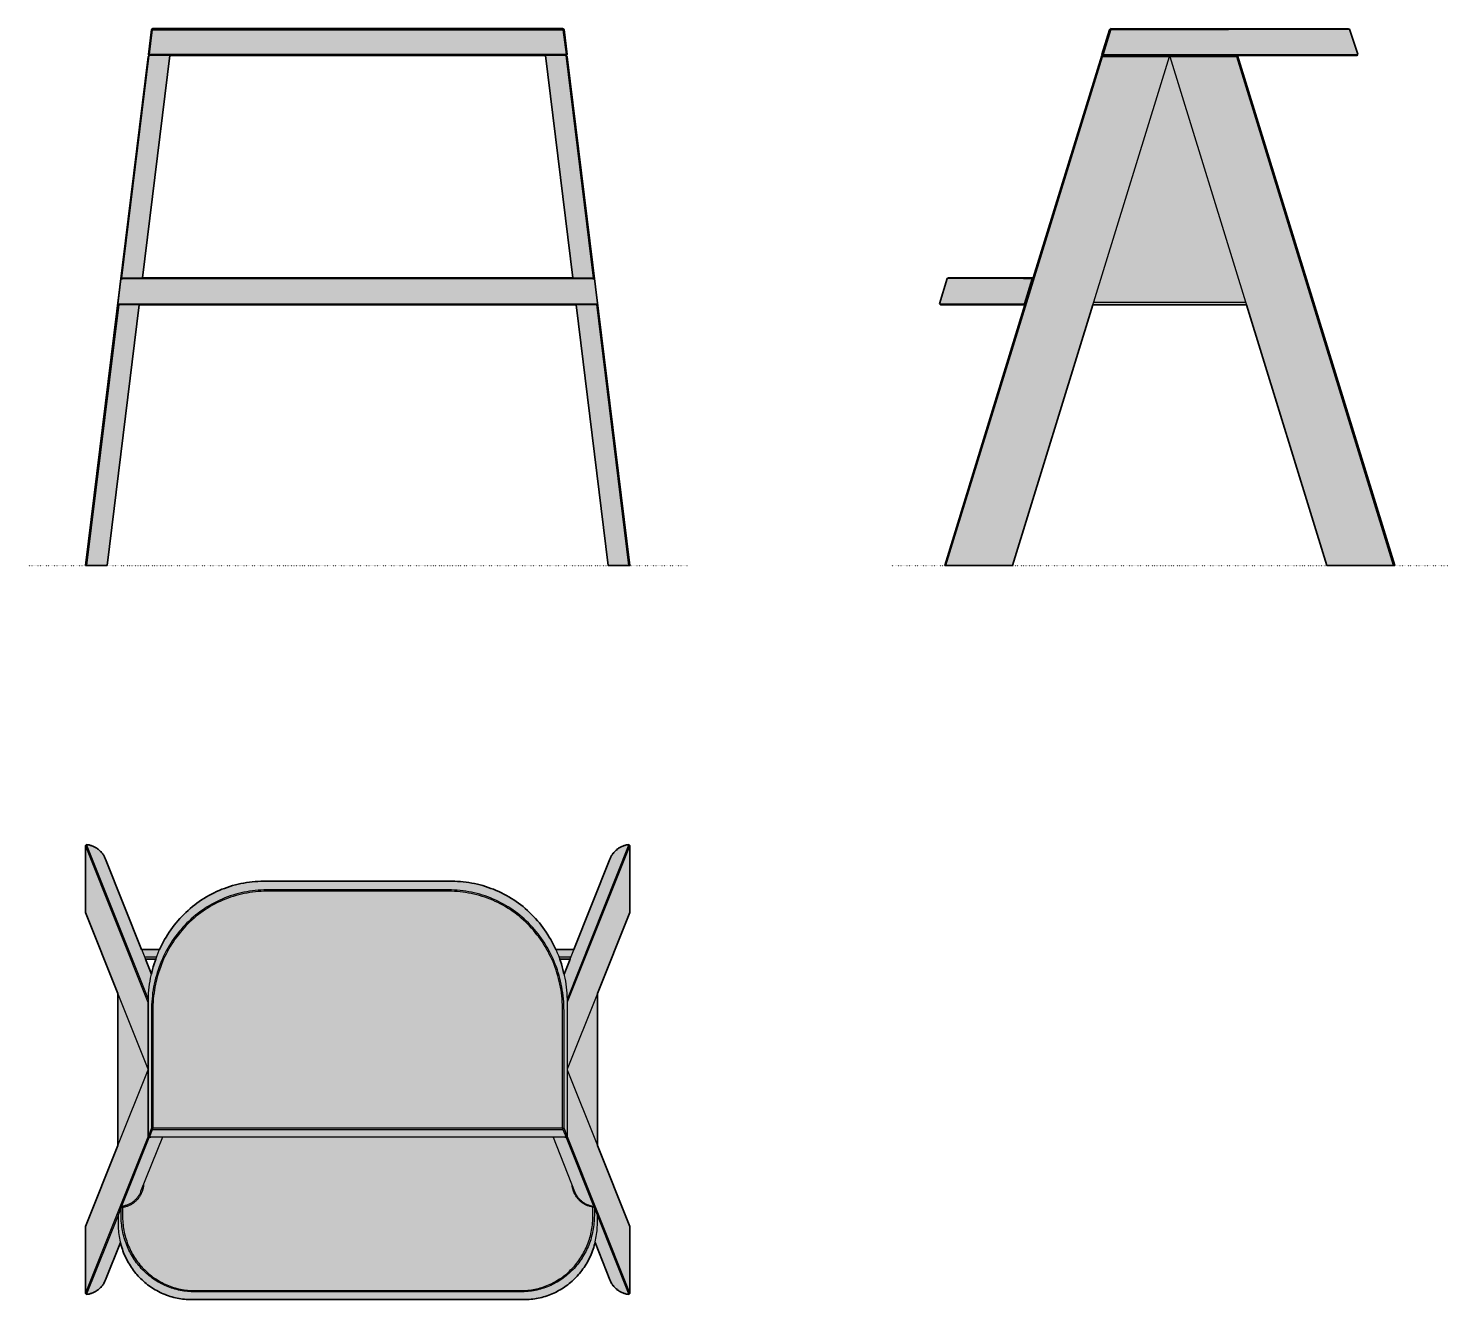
# Model space of a CAD drawing. Header units: millimetres. Extents: x 0 to 1311, y -679 to 496.
import ezdxf

# ---------------------------------------------------------------- set-up
doc = ezdxf.new("R2010")
doc.units = ezdxf.units.MM
doc.linetypes.add('Dots', pattern=[1, 0, -1])
doc.layers.add('Blocks', color=7, linetype='Continuous')
doc.layers.add('Blocks$Fill', color=7, linetype='Continuous', true_color=0xffffff)
for name, color, linetype, lineweight, true_color in [('Blocks$Inner', 7, 'Continuous', 25, 0x007f00), ('Blocks$Outline', 7, 'Continuous', 35, 0xff3f3f), ('Groud', 7, 'Dots', 25, 0x243775)]:
    doc.layers.add(name, color=color, linetype=linetype, lineweight=lineweight, true_color=true_color)

# ---------------------------------------------------------------- blocks, each defined once
blk = doc.blocks.new('Butler Stool Top')
at = {"layer": 'Blocks$Fill'}
h = blk.add_hatch(color=256, dxfattribs=at)
h.paths.add_polyline_path([(440.7, -160), (454.7, -195.1), (455, -195.7), (455.3, -196.4), (455.7, -197), (456, -197.7), (456.4, -198.3), (456.8, -198.9), (457.2, -199.5), (457.7, -200), (458.1, -200.6), (458.6, -201.1), (459.1, -201.6), (459.6, -202.2), (460.2, -202.6), (460.7, -203.1), (461.3, -203.6), (461.9, -204), (462.5, -204.4), (463.1, -204.8), (463.7, -205.2), (464.3, -205.5), (465, -205.8), (465.6, -206.1), (466.3, -206.4), (467, -206.7), (467.7, -206.9), (468.3, -207.1), (469, -207.3), (469.8, -207.5), (470.5, -207.6), (471.2, -207.7), (471.9, -207.8), (472.9, -206.9), (472.9, -145.2), (443, -70.3), (443, 70.3), (472.9, 145.2), (472.9, 206.9), (471.9, 207.8), (471.2, 207.7), (470.5, 207.6), (469.7, 207.5), (469, 207.3), (468.3, 207.1), (467.7, 206.9), (467, 206.7), (466.3, 206.4), (465.6, 206.1), (465, 205.8), (464.3, 205.5), (463.7, 205.2), (463.1, 204.8), (462.5, 204.4), (461.9, 204), (461.3, 203.6), (460.7, 203.1), (460.2, 202.6), (459.6, 202.2), (459.1, 201.6), (458.6, 201.1), (458.1, 200.6), (457.7, 200), (457.2, 199.5), (456.8, 198.9), (456.4, 198.3), (456, 197.7), (455.7, 197), (455.3, 196.4), (455, 195.7), (454.7, 195.1), (454.4, 194.4), (421.2, 110.9), (404.5, 110.9), (402.4, 115.2), (401.2, 117.6), (399.9, 120), (398.5, 122.3), (397.1, 124.6), (395.6, 126.8), (394.1, 129.1), (392.6, 131.2), (390.9, 133.4), (389.3, 135.5), (387.5, 137.5), (385.8, 139.5), (384, 141.4), (382.1, 143.3), (380.2, 145.2), (378.2, 147), (376.2, 148.8), (374.2, 150.5), (372.1, 152.1), (370, 153.7), (367.9, 155.2), (365.7, 156.7), (363.5, 158.1), (361.2, 159.5), (358.9, 160.8), (356.6, 162.1), (354.3, 163.3), (351.9, 164.4), (349.5, 165.5), (347, 166.5), (344.6, 167.4), (342.1, 168.3), (339.6, 169.1), (337.1, 169.9), (334.5, 170.6), (332, 171.2), (329.4, 171.8), (326.8, 172.3), (324.2, 172.7), (321.6, 173.1), (319, 173.4), (316.4, 173.6), (313.7, 173.8), (311.1, 173.9), (308.4, 173.9), (131.9, 173.9), (129.3, 173.8), (126.7, 173.6), (124, 173.4), (121.4, 173.1), (118.8, 172.7), (116.2, 172.3), (113.6, 171.8), (111, 171.2), (108.5, 170.6), (105.9, 169.9), (103.4, 169.1), (100.9, 168.3), (98.4, 167.4), (96, 166.5), (93.5, 165.5), (91.1, 164.4), (88.8, 163.3), (86.4, 162.1), (84.1, 160.8), (81.8, 159.5), (79.5, 158.1), (77.3, 156.7), (75.1, 155.2), (73, 153.7), (70.9, 152.1), (68.8, 150.5), (66.8, 148.8), (64.8, 147), (62.8, 145.2), (60.9, 143.3), (59.1, 141.4), (57.2, 139.5), (55.5, 137.5), (53.8, 135.5), (52.1, 133.4), (50.5, 131.2), (48.9, 129.1), (47.4, 126.8), (45.9, 124.6), (44.5, 122.3), (43.1, 120), (41.8, 117.6), (40.6, 115.2), (39.4, 112.8), (38.5, 110.9), (21.8, 110.9), (-11.7, 195.1), (-12, 195.7), (-12.3, 196.4), (-12.7, 197), (-13, 197.7), (-13.4, 198.3), (-13.8, 198.9), (-14.2, 199.5), (-14.7, 200), (-15.1, 200.6), (-15.6, 201.1), (-16.1, 201.6), (-16.6, 202.2), (-17.2, 202.6), (-17.7, 203.1), (-18.3, 203.6), (-18.9, 204), (-19.4, 204.4), (-20.1, 204.8), (-20.7, 205.2), (-21.3, 205.5), (-22, 205.8), (-22.6, 206.1), (-23.3, 206.4), (-24, 206.7), (-24.6, 206.9), (-25.3, 207.1), (-26, 207.3), (-26.7, 207.5), (-27.4, 207.6), (-28.2, 207.7), (-28.9, 207.8), (-29.9, 206.9), (-29.9, 145.2), (0, 70.3), (0, -70.3), (-29.9, -145.2), (-29.9, -206.9), (-28.9, -207.8), (-28.2, -207.7), (-27.4, -207.6), (-26.7, -207.5), (-26, -207.3), (-25.3, -207.1), (-24.6, -206.9), (-24, -206.7), (-23.3, -206.4), (-22.6, -206.1), (-22, -205.8), (-21.3, -205.5), (-20.7, -205.2), (-20.1, -204.8), (-19.4, -204.4), (-18.9, -204), (-18.3, -203.6), (-17.7, -203.1), (-17.2, -202.6), (-16.6, -202.2), (-16.1, -201.6), (-15.6, -201.1), (-15.1, -200.6), (-14.7, -200), (-14.2, -199.5), (-13.8, -198.9), (-13.4, -198.3), (-13, -197.7), (-12.7, -197), (-12.3, -196.4), (-12, -195.7), (-11.7, -195.1), (-11.4, -194.4), (2.3, -160), (3, -162.8), (3.5, -164.4), (4.1, -166.1), (4.6, -167.7), (5.2, -169.3), (5.9, -170.9), (6.6, -172.5), (7.3, -174), (8.1, -175.6), (8.9, -177.1), (9.7, -178.6), (10.6, -180), (11.5, -181.5), (12.4, -182.9), (13.4, -184.3), (14.4, -185.7), (15.4, -187), (16.5, -188.4), (17.6, -189.6), (18.7, -190.9), (19.9, -192.1), (21.1, -193.4), (22.3, -194.5), (23.5, -195.7), (24.8, -196.8), (26.1, -197.8), (27.4, -198.9), (28.8, -199.9), (30.2, -200.9), (31.6, -201.8), (33, -202.7), (34.4, -203.6), (35.9, -204.4), (37.4, -205.2), (38.9, -206), (40.4, -206.7), (41.9, -207.3), (43.5, -208), (45, -208.6), (46.6, -209.1), (48.2, -209.7), (49.8, -210.1), (51.5, -210.6), (53.1, -211), (54.7, -211.3), (56.4, -211.6), (58, -211.9), (59.7, -212.2), (61.4, -212.3), (63.1, -212.5), (64.8, -212.6), (66.4, -212.7), (68.1, -212.7), (376.6, -212.7), (378.3, -212.6), (379.9, -212.5), (381.6, -212.3), (383.3, -212.2), (385, -211.9), (386.6, -211.6), (388.3, -211.3), (389.9, -211), (391.6, -210.6), (393.2, -210.1), (394.8, -209.7), (396.4, -209.1), (398, -208.6), (399.5, -208), (401.1, -207.3), (402.6, -206.7), (404.1, -206), (405.6, -205.2), (407.1, -204.4), (408.6, -203.6), (410, -202.7), (411.5, -201.8), (412.8, -200.9), (414.2, -199.9), (415.6, -198.9), (416.9, -197.8), (418.2, -196.8), (419.5, -195.7), (420.7, -194.5), (421.9, -193.4), (423.1, -192.1), (424.3, -190.9), (425.4, -189.6), (426.5, -188.4), (427.6, -187), (428.6, -185.7), (429.6, -184.3), (430.6, -182.9), (431.5, -181.5), (432.4, -180), (433.3, -178.6), (434.1, -177.1), (434.9, -175.6), (435.7, -174), (436.4, -172.5), (437.1, -170.9), (437.8, -169.3), (438.4, -167.7), (439, -166.1), (439.5, -164.4), (440, -162.8), (440.5, -161.1)], flags=0)
h.paths.add_polyline_path([(412.1, 88.1), (411.1, 92.3), (410.4, 95), (409.6, 97.6), (408.7, 100.2), (408.1, 102.1), (417.6, 102.1)], flags=0)
h.paths.add_polyline_path([(34.9, 102.1), (33.4, 97.6), (32.7, 95), (31.9, 92.3), (31.3, 89.6), (30.9, 88.1), (25.4, 102.1)], flags=0)
at = {"layer": 'Blocks$Inner'}
for p, q in [((28.1, 64.8), (-28.9, 207.8)), ((471.9, 207.8), (414.9, 64.8)), ((472.9, 206.9), (415.1, 62.1)), ((-11.4, 194.4), (30.9, 88.1)), ((412.1, 88.1), (454.4, 194.4)), ((21.8, 110.9), (38.5, 110.9)), ((404.5, 110.9), (421.2, 110.9)), ((35.6, 103.9), (24.7, 103.9)), ((34.9, 102.1), (25.4, 102.1)), ((418.4, 103.9), (407.4, 103.9)), ((417.6, 102.1), (408.1, 102.1)), ((27.9, 62), (28.1, 62.2)), ((27.9, 0.4), (28.1, 0.3)), ((414.9, 0.3), (415.1, 0.4)), ((28.1, -0.3), (27.9, -0.4)), ((414.9, -0.3), (415.1, -0.4)), ((-29.9, -206.9), (27.9, -62.1)), ((3.3, -127), (29, -62.7)), ((414, -62.7), (439.6, -126.9)), ((415.1, -62), (472.9, -206.9)), ((-28.9, -207.8), (0.1, -135.1)), ((442.9, -135.1), (471.9, -207.8)), ((2.3, -160), (-11.4, -194.4)), ((454.4, -194.4), (440.7, -160))]:
    blk.add_line(p, q, dxfattribs=at)
for points in [[(28.1, 0.3), (27.9, 0.4), (-29.9, 145.2), (-29.9, 206.9), (-28.9, 207.8), (-28.2, 207.7), (-27.4, 207.6), (-26.7, 207.5), (-26, 207.3), (-25.3, 207.1), (-24.6, 206.9), (-24, 206.7), (-23.3, 206.4), (-22.6, 206.1), (-22, 205.8), (-21.3, 205.5), (-20.7, 205.2), (-20.1, 204.8), (-19.4, 204.4), (-18.9, 204), (-18.3, 203.6), (-17.7, 203.1), (-17.2, 202.6), (-16.6, 202.2), (-16.1, 201.6), (-15.6, 201.1), (-15.1, 200.6), (-14.7, 200), (-14.2, 199.5), (-13.8, 198.9), (-13.4, 198.3), (-13, 197.7), (-12.7, 197), (-12.3, 196.4), (-12, 195.7), (-11.7, 195.1), (-11.4, 194.4)], [(0, 70.3), (0, -70.3), (27.9, -0.4), (27.9, 0.4), (27.9, 62), (-29.9, 206.9)], [(454.4, 194.4), (454.7, 195.1), (455, 195.7), (455.3, 196.4), (455.7, 197), (456, 197.7), (456.4, 198.3), (456.8, 198.9), (457.2, 199.5), (457.7, 200), (458.1, 200.6), (458.6, 201.1), (459.1, 201.6), (459.6, 202.2), (460.2, 202.6), (460.7, 203.1), (461.3, 203.6), (461.9, 204), (462.5, 204.4), (463.1, 204.8), (463.7, 205.2), (464.3, 205.5), (465, 205.8), (465.6, 206.1), (466.3, 206.4), (467, 206.7), (467.7, 206.9), (468.3, 207.1), (469, 207.3), (469.7, 207.5), (470.5, 207.6), (471.2, 207.7), (471.9, 207.8), (472.9, 206.9), (472.9, 145.2), (443, 70.3)], [(414.9, -61.4), (412.1, -54.3), (411.1, -55.5), (410.8, -54), (412.1, -54.3), (412.1, 54.3), (412, 57.1), (411.9, 59.9), (411.8, 62.6), (411.5, 65.4), (411.3, 68.2), (410.9, 70.9), (410.5, 73.6), (410, 76.3), (409.5, 79), (408.9, 81.7), (408.2, 84.4), (407.5, 87), (406.7, 89.6), (405.9, 92.2), (405, 94.8), (404, 97.4), (403, 99.9), (401.9, 102.4), (400.8, 104.8), (399.6, 107.3), (398.3, 109.7), (397, 112), (395.7, 114.4), (394.3, 116.7), (392.8, 118.9), (391.3, 121.1), (389.7, 123.3), (388.1, 125.4), (386.4, 127.5), (384.7, 129.5), (382.9, 131.5), (381.1, 133.5), (379.2, 135.4), (377.3, 137.2), (375.4, 139.1), (373.4, 140.8), (371.4, 142.5), (369.3, 144.2), (367.2, 145.7), (365, 147.3), (362.8, 148.8), (360.6, 150.2), (358.4, 151.6), (356.1, 152.9), (353.8, 154.1), (351.4, 155.3), (349, 156.4), (346.6, 157.5), (344.2, 158.5), (341.7, 159.5), (339.3, 160.4), (336.8, 161.2), (334.2, 161.9), (331.7, 162.6), (329.1, 163.2), (326.6, 163.8), (324, 164.3), (321.4, 164.7), (318.8, 165.1), (316.1, 165.4), (313.5, 165.6), (310.9, 165.8), (308.2, 165.9), (305.6, 165.9), (137.4, 165.9), (134.8, 165.9), (132.1, 165.8), (129.5, 165.6), (126.9, 165.4), (124.3, 165.1), (121.6, 164.7), (119, 164.3), (116.4, 163.8), (113.9, 163.2), (111.3, 162.6), (108.8, 161.9), (106.3, 161.2), (103.8, 160.4), (101.3, 159.5), (98.8, 158.5), (96.4, 157.5), (94, 156.4), (91.6, 155.3), (89.3, 154.1), (86.9, 152.9), (84.6, 151.6), (82.4, 150.2), (80.2, 148.8), (78, 147.3), (75.8, 145.7), (73.7, 144.2), (71.6, 142.5), (69.6, 140.8), (67.6, 139.1), (65.7, 137.2), (63.8, 135.4), (61.9, 133.5), (60.1, 131.5), (58.3, 129.5), (56.6, 127.5), (54.9, 125.4), (53.3, 123.3), (51.7, 121.1), (50.2, 118.9), (48.8, 116.7), (47.3, 114.4), (46, 112), (44.7, 109.7), (43.4, 107.3), (42.2, 104.8), (41.1, 102.4), (40, 99.9), (39, 97.4), (38, 94.8), (37.1, 92.2), (36.3, 89.6), (35.5, 87), (34.8, 84.4), (34.1, 81.7), (33.5, 79), (33, 76.3), (32.5, 73.6), (32.1, 70.9), (31.8, 68.2), (31.5, 65.4), (31.2, 62.6), (31.1, 59.9), (31, 57.1), (31, 54.3), (31, -54.3), (32.2, -54), (31.9, -55.5), (411.1, -55.5), (413.9, -62.5)], [(414.9, 62.2), (415.1, 62.1), (415.1, 0.4), (414.9, 0.3)], [(29, -62.7), (29, -62.7), (27.9, -62.1), (27.9, -0.4), (28.1, -0.3)], [(414.9, -0.3), (415.1, -0.4), (415.1, -62), (414, -62.7), (414, -62.7)], [(401.9, -62.5), (421.9, -112.8), (422.2, -113.5), (422.5, -114.1), (422.8, -114.8), (423.2, -115.4), (423.5, -116.1), (423.9, -116.7), (424.3, -117.3), (424.8, -117.9), (425.2, -118.5), (425.7, -119.1), (426.2, -119.6), (426.7, -120.2), (427.2, -120.7), (427.8, -121.2), (428.3, -121.6), (428.9, -122.1), (429.5, -122.5), (430.1, -122.9), (430.7, -123.3), (431.4, -123.7), (432, -124.1), (432.7, -124.4), (433.4, -124.7), (434, -125), (434.7, -125.2), (435.4, -125.5), (436.1, -125.7), (436.9, -125.9), (437.6, -126), (438.3, -126.2), (439, -126.3), (440.1, -127.4), (440.1, -135), (440, -136.7), (440, -138.5), (439.9, -140.2), (439.7, -142), (439.6, -143.7), (439.3, -145.4), (439.1, -147.2), (438.8, -148.9), (438.4, -150.6), (438, -152.3), (437.6, -154), (437.2, -155.6), (436.7, -157.3), (436.1, -158.9), (435.5, -160.5), (434.9, -162.2), (434.3, -163.8), (433.6, -165.3), (432.9, -166.9), (432.1, -168.4), (431.3, -169.9), (430.5, -171.4), (429.6, -172.9), (428.7, -174.4), (427.7, -175.8), (426.8, -177.2), (425.8, -178.6), (424.7, -179.9), (423.7, -181.2), (422.6, -182.5), (421.4, -183.8), (420.3, -185), (419.1, -186.2), (417.9, -187.4), (416.6, -188.5), (415.3, -189.6), (414, -190.7), (412.7, -191.7), (411.4, -192.8), (410, -193.7), (408.6, -194.7), (407.2, -195.6), (405.7, -196.4), (404.3, -197.3), (402.8, -198.1), (401.3, -198.8), (399.8, -199.5), (398.2, -200.2), (396.7, -200.8), (395.1, -201.4), (393.5, -202), (391.9, -202.5), (390.3, -203), (388.7, -203.4), (387.1, -203.8), (385.4, -204.2), (383.8, -204.5), (382.1, -204.8), (380.5, -205), (378.8, -205.2), (377.1, -205.3), (375.4, -205.5), (373.7, -205.5), (372, -205.5), (71, -205.5), (69.3, -205.5), (67.6, -205.5), (65.9, -205.3), (64.2, -205.2), (62.6, -205), (60.9, -204.8), (59.2, -204.5), (57.6, -204.2), (55.9, -203.8), (54.3, -203.4), (52.7, -203), (51.1, -202.5), (49.5, -202), (47.9, -201.4), (46.3, -200.8), (44.8, -200.2), (43.2, -199.5), (41.7, -198.8), (40.2, -198.1), (38.7, -197.3), (37.3, -196.4), (35.8, -195.6), (34.4, -194.7), (33, -193.7), (31.6, -192.8), (30.3, -191.7), (29, -190.7), (27.7, -189.6), (26.4, -188.5), (25.1, -187.4), (23.9, -186.2), (22.7, -185), (21.6, -183.8), (20.5, -182.5), (19.4, -181.2), (18.3, -179.9), (17.2, -178.6), (16.2, -177.2), (15.3, -175.8), (14.3, -174.4), (13.4, -172.9), (12.6, -171.4), (11.7, -169.9), (10.9, -168.4), (10.2, -166.9), (9.4, -165.3), (8.7, -163.8), (8.1, -162.2), (7.5, -160.5), (6.9, -158.9), (6.4, -157.3), (5.9, -155.6), (5.4, -154), (5, -152.3), (4.6, -150.6), (4.3, -148.9), (3.9, -147.2), (3.7, -145.4), (3.5, -143.7), (3.3, -142), (3.1, -140.2), (3, -138.5), (3, -136.7), (2.9, -135), (2.9, -127.4), (0.1, -134.5), (0.1, -142.1), (0.1, -143.9), (0.2, -145.6), (0.3, -147.4), (0.4, -149.1), (0.6, -150.8), (0.8, -152.6), (1.1, -154.3), (1.4, -156), (1.8, -157.7), (2.1, -159.4), (2.6, -161.1), (3, -162.8), (3.5, -164.4), (4.1, -166.1), (4.6, -167.7), (5.2, -169.3), (5.9, -170.9), (6.6, -172.5), (7.3, -174), (8.1, -175.6), (8.9, -177.1), (9.7, -178.6), (10.6, -180), (11.5, -181.5), (12.4, -182.9), (13.4, -184.3), (14.4, -185.7), (15.4, -187), (16.5, -188.4), (17.6, -189.6), (18.7, -190.9), (19.9, -192.1), (21.1, -193.4), (22.3, -194.5), (23.5, -195.7), (24.8, -196.8), (26.1, -197.8), (27.4, -198.9), (28.8, -199.9), (30.2, -200.9), (31.6, -201.8), (33, -202.7), (34.4, -203.6), (35.9, -204.4), (37.4, -205.2), (38.9, -206), (40.4, -206.7), (41.9, -207.3), (43.5, -208), (45, -208.6), (46.6, -209.1), (48.2, -209.7), (49.8, -210.1), (51.5, -210.6), (53.1, -211), (54.7, -211.3), (56.4, -211.6), (58, -211.9), (59.7, -212.2), (61.4, -212.3), (63.1, -212.5), (64.8, -212.6), (66.4, -212.7), (68.1, -212.7), (374.9, -212.7), (376.6, -212.7), (378.3, -212.6), (379.9, -212.5), (381.6, -212.3), (383.3, -212.2), (385, -211.9), (386.6, -211.6), (388.3, -211.3), (389.9, -211), (391.6, -210.6), (393.2, -210.1), (394.8, -209.7), (396.4, -209.1), (398, -208.6), (399.5, -208), (401.1, -207.3), (402.6, -206.7), (404.1, -206), (405.6, -205.2), (407.1, -204.4), (408.6, -203.6), (410, -202.7), (411.5, -201.8), (412.8, -200.9), (414.2, -199.9), (415.6, -198.9), (416.9, -197.8), (418.2, -196.8), (419.5, -195.7), (420.7, -194.5), (421.9, -193.4), (423.1, -192.1), (424.3, -190.9), (425.4, -189.6), (426.5, -188.4), (427.6, -187), (428.6, -185.7), (429.6, -184.3), (430.6, -182.9), (431.5, -181.5), (432.4, -180), (433.3, -178.6), (434.1, -177.1), (434.9, -175.6), (435.7, -174), (436.4, -172.5), (437.1, -170.9), (437.8, -169.3), (438.4, -167.7), (439, -166.1), (439.5, -164.4), (440, -162.8), (440.5, -161.1), (440.9, -159.4), (441.3, -157.7), (441.6, -156), (441.9, -154.3), (442.2, -152.6), (442.4, -150.8), (442.6, -149.1), (442.7, -147.4), (442.8, -145.6), (442.9, -143.9), (442.9, -142.1), (442.9, -134.5), (440.1, -127.4), (438.8, -127.1), (439, -126.3)], [(41.1, -62.5), (21, -112.9), (20.8, -113.6), (20.5, -114.3), (20.1, -115), (19.8, -115.6), (19.4, -116.3), (19, -116.9), (18.6, -117.5), (18.2, -118.1), (17.7, -118.7), (17.3, -119.2), (16.8, -119.8), (16.3, -120.3), (15.7, -120.8), (15.2, -121.3), (14.6, -121.8), (14, -122.3), (13.4, -122.7), (12.8, -123.1), (12.2, -123.5), (11.6, -123.9), (10.9, -124.2), (10.3, -124.6), (9.6, -124.9), (8.9, -125.1), (8.2, -125.4), (7.5, -125.6), (6.8, -125.8), (6.1, -126), (5.4, -126.2), (4.6, -126.3), (3.9, -126.4)], [(29.1, -62.5), (31.9, -55.5), (31, -54.3), (28.1, -61.4)], [(29, -62.4), (29, -62.7), (29.6, -62.6), (30.3, -62.5)], [(412.7, -62.5), (413.4, -62.6), (414, -62.7), (414, -62.4)], [(-11.4, -194.4), (-11.7, -195.1), (-12, -195.7), (-12.3, -196.4), (-12.7, -197), (-13, -197.7), (-13.4, -198.3), (-13.8, -198.9), (-14.2, -199.5), (-14.7, -200), (-15.1, -200.6), (-15.6, -201.1), (-16.1, -201.6), (-16.6, -202.2), (-17.2, -202.6), (-17.7, -203.1), (-18.3, -203.6), (-18.9, -204), (-19.4, -204.4), (-20.1, -204.8), (-20.7, -205.2), (-21.3, -205.5), (-22, -205.8), (-22.6, -206.1), (-23.3, -206.4), (-24, -206.7), (-24.6, -206.9), (-25.3, -207.1), (-26, -207.3), (-26.7, -207.5), (-27.4, -207.6), (-28.2, -207.7), (-28.9, -207.8), (-29.9, -206.9), (-29.9, -145.2), (0, -70.3)], [(443, -70.3), (472.9, -145.2), (472.9, -206.9), (471.9, -207.8), (471.2, -207.7), (470.5, -207.6), (469.8, -207.5), (469, -207.3), (468.3, -207.1), (467.7, -206.9), (467, -206.7), (466.3, -206.4), (465.6, -206.1), (465, -205.8), (464.3, -205.5), (463.7, -205.2), (463.1, -204.8), (462.5, -204.4), (461.9, -204), (461.3, -203.6), (460.7, -203.1), (460.2, -202.6), (459.6, -202.2), (459.1, -201.6), (458.6, -201.1), (458.1, -200.6), (457.7, -200), (457.2, -199.5), (456.8, -198.9), (456.4, -198.3), (456, -197.7), (455.7, -197), (455.3, -196.4), (455, -195.7), (454.7, -195.1), (454.4, -194.4)], [(23.7, -106.2), (23.7, -107), (23.6, -107.7), (23.5, -108.5), (23.3, -109.2), (23.2, -109.9), (23, -110.7), (22.8, -111.4), (22.6, -112.1), (22.3, -112.8), (22.1, -113.5), (21.8, -114.1), (21.5, -114.7), (21.2, -115.4), (20.9, -116), (20.5, -116.6), (20.2, -117.2), (19.8, -117.7), (19.4, -118.3), (19, -118.9), (18.6, -119.4), (18.1, -119.9), (18.1, -120), (17.6, -120.6), (17.1, -121.1), (16.5, -121.6), (16, -122.1), (15.4, -122.6), (14.9, -123), (14.3, -123.5), (13.7, -123.9), (13.1, -124.3), (12.5, -124.7), (11.8, -125.1), (11.2, -125.4), (10.5, -125.7), (9.8, -126), (9.2, -126.3), (8.5, -126.5), (7.8, -126.7), (7.1, -126.9), (6.4, -127.1), (5.7, -127.3), (4.9, -127.4), (4.2, -127.5), (3.9, -126.4), (2.9, -127.4), (4.2, -127.5), (4.2, -135), (4.2, -136.7), (4.3, -138.4), (4.4, -140.1), (4.5, -141.8), (4.7, -143.6), (4.9, -145.3), (5.2, -147), (5.5, -148.6), (5.8, -150.3), (6.2, -152), (6.6, -153.6), (7.1, -155.3), (7.6, -156.9), (8.1, -158.5), (8.6, -160.1), (9.3, -161.7), (9.9, -163.3), (10.6, -164.8), (11.3, -166.3), (12, -167.8), (12.8, -169.3), (13.6, -170.8), (14.5, -172.3), (15.4, -173.7), (16.3, -175.1), (17.2, -176.5), (18.2, -177.8), (19.2, -179.1), (20.3, -180.4), (21.4, -181.7), (22.5, -182.9), (23.6, -184.2), (24.8, -185.3), (26, -186.5), (27.2, -187.6), (28.5, -188.7), (29.7, -189.8), (31, -190.8), (32.4, -191.8), (33.7, -192.7), (35.1, -193.6), (36.5, -194.5), (37.9, -195.4), (39.3, -196.2), (40.8, -197), (42.2, -197.7), (43.7, -198.4), (45.2, -199.1), (46.8, -199.7), (48.3, -200.3), (49.9, -200.8), (51.4, -201.4), (53, -201.8), (54.6, -202.3), (56.2, -202.6), (57.8, -203), (59.4, -203.3), (61.1, -203.6), (62.7, -203.8), (64.4, -204), (66, -204.1), (67.7, -204.2), (69.3, -204.3), (71, -204.3), (372, -204.3), (373.7, -204.3), (375.4, -204.2), (377, -204.1), (378.7, -204), (380.3, -203.8), (381.9, -203.6), (383.6, -203.3), (385.2, -203), (386.8, -202.6), (388.4, -202.3), (390, -201.8), (391.6, -201.4), (393.1, -200.8), (394.7, -200.3), (396.2, -199.7), (397.8, -199.1), (399.3, -198.4), (400.8, -197.7), (402.2, -197), (403.7, -196.2), (405.1, -195.4), (406.5, -194.5), (407.9, -193.6), (409.3, -192.7), (410.7, -191.8), (412, -190.8), (413.3, -189.8), (414.6, -188.7), (415.8, -187.6), (417, -186.5), (418.2, -185.3), (419.4, -184.2), (420.5, -182.9), (421.6, -181.7), (422.7, -180.4), (423.8, -179.1), (424.8, -177.8), (425.8, -176.5), (426.7, -175.1), (427.6, -173.7), (428.5, -172.3), (429.4, -170.8), (430.2, -169.3), (431, -167.8), (431.7, -166.3), (432.4, -164.8), (433.1, -163.3), (433.8, -161.7), (434.4, -160.1), (434.9, -158.5), (435.5, -156.9), (436, -155.3), (436.4, -153.6), (436.8, -152), (437.2, -150.3), (437.5, -148.6), (437.8, -147), (438.1, -145.3), (438.3, -143.6), (438.5, -141.8), (438.6, -140.1), (438.7, -138.4), (438.8, -136.7), (438.8, -135), (438.8, -127.1), (438.1, -127), (437.4, -126.9), (436.7, -126.7), (436, -126.6), (435.3, -126.4), (434.6, -126.1), (433.9, -125.9), (433.2, -125.6), (432.6, -125.3), (431.9, -125), (431.3, -124.7), (431.2, -124.6), (430.5, -124.3), (429.9, -123.9), (429.3, -123.5), (428.7, -123.1), (428.1, -122.6), (427.6, -122.2), (427, -121.7), (426.5, -121.2), (426, -120.7), (425.5, -120.2), (425, -119.6), (424.9, -119.5), (424.4, -118.9), (423.9, -118.3), (423.5, -117.6), (423, -116.9), (422.6, -116.2), (422.2, -115.5), (421.8, -114.8), (421.5, -114.1), (421.2, -113.4), (420.9, -112.6), (420.8, -112.5), (420.6, -111.8), (420.4, -111.1), (420.2, -110.4), (420, -109.7), (419.9, -109), (419.7, -108.3), (419.6, -107.6), (419.5, -106.8)]]:
    blk.add_lwpolyline(points, dxfattribs=at)
for points in [[(29.1, -62.5), (28.1, -61.4), (28.1, 62.3), (28.1, 65), (28.2, 67.8), (28.4, 70.6), (28.6, 73.3), (28.9, 76.1), (29.3, 78.8), (29.7, 81.5), (30.1, 84.3), (30.7, 87), (31.3, 89.6), (31.9, 92.3), (32.7, 95), (33.4, 97.6), (34.3, 100.2), (35.2, 102.7), (36.2, 105.3), (37.2, 107.8), (38.2, 110.3), (39.4, 112.8), (40.6, 115.2), (41.8, 117.6), (43.1, 120), (44.5, 122.3), (45.9, 124.6), (47.4, 126.8), (48.9, 129.1), (50.5, 131.2), (52.1, 133.4), (53.8, 135.5), (55.5, 137.5), (57.2, 139.5), (59.1, 141.4), (60.9, 143.3), (62.8, 145.2), (64.8, 147), (66.8, 148.8), (68.8, 150.5), (70.9, 152.1), (73, 153.7), (75.1, 155.2), (77.3, 156.7), (79.5, 158.1), (81.8, 159.5), (84.1, 160.8), (86.4, 162.1), (88.8, 163.3), (91.1, 164.4), (93.5, 165.5), (96, 166.5), (98.4, 167.4), (100.9, 168.3), (103.4, 169.1), (105.9, 169.9), (108.5, 170.6), (111, 171.2), (113.6, 171.8), (116.2, 172.3), (118.8, 172.7), (121.4, 173.1), (124, 173.4), (126.7, 173.6), (129.3, 173.8), (131.9, 173.9), (134.6, 173.9), (308.4, 173.9), (311.1, 173.9), (313.7, 173.8), (316.4, 173.6), (319, 173.4), (321.6, 173.1), (324.2, 172.7), (326.8, 172.3), (329.4, 171.8), (332, 171.2), (334.5, 170.6), (337.1, 169.9), (339.6, 169.1), (342.1, 168.3), (344.6, 167.4), (347, 166.5), (349.5, 165.5), (351.9, 164.4), (354.3, 163.3), (356.6, 162.1), (358.9, 160.8), (361.2, 159.5), (363.5, 158.1), (365.7, 156.7), (367.9, 155.2), (370, 153.7), (372.1, 152.1), (374.2, 150.5), (376.2, 148.8), (378.2, 147), (380.2, 145.2), (382.1, 143.3), (384, 141.4), (385.8, 139.5), (387.5, 137.5), (389.3, 135.5), (390.9, 133.4), (392.6, 131.2), (394.1, 129.1), (395.6, 126.8), (397.1, 124.6), (398.5, 122.3), (399.9, 120), (401.2, 117.6), (402.4, 115.2), (403.6, 112.8), (404.8, 110.3), (405.8, 107.8), (406.9, 105.3), (407.8, 102.7), (408.7, 100.2), (409.6, 97.6), (410.4, 95), (411.1, 92.3), (411.7, 89.6), (412.3, 87), (412.9, 84.3), (413.3, 81.5), (413.8, 78.8), (414.1, 76.1), (414.4, 73.3), (414.6, 70.6), (414.8, 67.8), (414.9, 65), (414.9, 62.3), (414.9, -61.4), (413.9, -62.5)], [(305.6, 164.7), (137.4, 164.7), (134.8, 164.7), (132.2, 164.6), (129.6, 164.4), (127, 164.2), (124.4, 163.9), (121.8, 163.5), (119.3, 163.1), (116.7, 162.6), (114.1, 162.1), (111.6, 161.5), (109.1, 160.8), (106.6, 160), (104.1, 159.2), (101.7, 158.3), (99.3, 157.4), (96.9, 156.4), (94.5, 155.4), (92.1, 154.2), (89.8, 153.1), (87.5, 151.8), (85.3, 150.5), (83, 149.2), (80.8, 147.8), (78.7, 146.3), (76.5, 144.8), (74.5, 143.2), (72.4, 141.6), (70.4, 139.9), (68.4, 138.1), (66.5, 136.4), (64.6, 134.5), (62.8, 132.7), (61, 130.7), (59.2, 128.7), (57.5, 126.7), (55.9, 124.6), (54.3, 122.5), (52.7, 120.4), (51.2, 118.2), (49.8, 116), (48.4, 113.7), (47, 111.4), (45.8, 109.1), (44.5, 106.7), (43.3, 104.3), (42.2, 101.9), (41.2, 99.4), (40.2, 96.9), (39.2, 94.4), (38.3, 91.8), (37.5, 89.3), (36.7, 86.7), (36, 84.1), (35.3, 81.4), (34.8, 78.8), (34.2, 76.1), (33.8, 73.4), (33.4, 70.7), (33, 68), (32.7, 65.3), (32.5, 62.6), (32.4, 59.8), (32.3, 57.1), (32.2, 54.3), (32.2, -54), (410.8, -54), (410.8, 54.3), (410.8, 57.1), (410.7, 59.8), (410.5, 62.6), (410.3, 65.3), (410, 68), (409.7, 70.7), (409.3, 73.4), (408.8, 76.1), (408.3, 78.8), (407.7, 81.4), (407, 84.1), (406.3, 86.7), (405.5, 89.3), (404.7, 91.8), (403.8, 94.4), (402.9, 96.9), (401.9, 99.4), (400.8, 101.9), (399.7, 104.3), (398.5, 106.7), (397.3, 109.1), (396, 111.4), (394.6, 113.7), (393.2, 116), (391.8, 118.2), (390.3, 120.4), (388.7, 122.5), (387.1, 124.6), (385.5, 126.7), (383.8, 128.7), (382, 130.7), (380.2, 132.7), (378.4, 134.5), (376.5, 136.4), (374.6, 138.1), (372.6, 139.9), (370.6, 141.6), (368.6, 143.2), (366.5, 144.8), (364.3, 146.3), (362.2, 147.8), (360, 149.2), (357.8, 150.5), (355.5, 151.8), (353.2, 153.1), (350.9, 154.2), (348.5, 155.4), (346.2, 156.4), (343.7, 157.4), (341.3, 158.3), (338.9, 159.2), (336.4, 160), (333.9, 160.8), (331.4, 161.5), (328.9, 162.1), (326.3, 162.6), (323.8, 163.1), (321.2, 163.5), (318.6, 163.9), (316, 164.2), (313.4, 164.4), (310.8, 164.6), (308.2, 164.7)], [(415.1, 0.4), (415.1, -0.4), (443, -70.3), (443, 70.3)]]:
    blk.add_lwpolyline(points, close=True, dxfattribs=at)
at = {"layer": 'Blocks$Outline'}
for points in [[(21.8, 110.9), (-11.4, 194.4), (-11.7, 195.1), (-12, 195.7), (-12.3, 196.4), (-12.7, 197), (-13, 197.7), (-13.4, 198.3), (-13.8, 198.9), (-14.2, 199.5), (-14.7, 200), (-15.1, 200.6), (-15.6, 201.1), (-16.1, 201.6), (-16.6, 202.2), (-17.2, 202.6), (-17.7, 203.1), (-18.3, 203.6), (-18.9, 204), (-19.4, 204.4), (-20.1, 204.8), (-20.7, 205.2), (-21.3, 205.5), (-22, 205.8), (-22.6, 206.1), (-23.3, 206.4), (-24, 206.7), (-24.6, 206.9), (-25.3, 207.1), (-26, 207.3), (-26.7, 207.5), (-27.4, 207.6), (-28.2, 207.7), (-28.9, 207.8), (-29.9, 206.9), (-29.9, 145.2), (0, 70.3)], [(443, 70.3), (472.9, 145.2), (472.9, 206.9), (471.9, 207.8), (471.2, 207.7), (470.5, 207.6), (469.7, 207.5), (469, 207.3), (468.3, 207.1), (467.7, 206.9), (467, 206.7), (466.3, 206.4), (465.6, 206.1), (465, 205.8), (464.3, 205.5), (463.7, 205.2), (463.1, 204.8), (462.5, 204.4), (461.9, 204), (461.3, 203.6), (460.7, 203.1), (460.2, 202.6), (459.6, 202.2), (459.1, 201.6), (458.6, 201.1), (458.1, 200.6), (457.7, 200), (457.2, 199.5), (456.8, 198.9), (456.4, 198.3), (456, 197.7), (455.7, 197), (455.3, 196.4), (455, 195.7), (454.7, 195.1), (454.4, 194.4), (421.2, 110.9)], [(404.5, 110.9), (403.6, 112.8), (402.4, 115.2), (401.2, 117.6), (399.9, 120), (398.5, 122.3), (397.1, 124.6), (395.6, 126.8), (394.1, 129.1), (392.6, 131.2), (390.9, 133.4), (389.3, 135.5), (387.5, 137.5), (385.8, 139.5), (384, 141.4), (382.1, 143.3), (380.2, 145.2), (378.2, 147), (376.2, 148.8), (374.2, 150.5), (372.1, 152.1), (370, 153.7), (367.9, 155.2), (365.7, 156.7), (363.5, 158.1), (361.2, 159.5), (358.9, 160.8), (356.6, 162.1), (354.3, 163.3), (351.9, 164.4), (349.5, 165.5), (347, 166.5), (344.6, 167.4), (342.1, 168.3), (339.6, 169.1), (337.1, 169.9), (334.5, 170.6), (332, 171.2), (329.4, 171.8), (326.8, 172.3), (324.2, 172.7), (321.6, 173.1), (319, 173.4), (316.4, 173.6), (313.7, 173.8), (311.1, 173.9), (308.4, 173.9), (134.6, 173.9), (131.9, 173.9), (129.3, 173.8), (126.7, 173.6), (124, 173.4), (121.4, 173.1), (118.8, 172.7), (116.2, 172.3), (113.6, 171.8), (111, 171.2), (108.5, 170.6), (105.9, 169.9), (103.4, 169.1), (100.9, 168.3), (98.4, 167.4), (96, 166.5), (93.5, 165.5), (91.1, 164.4), (88.8, 163.3), (86.4, 162.1), (84.1, 160.8), (81.8, 159.5), (79.5, 158.1), (77.3, 156.7), (75.1, 155.2), (73, 153.7), (70.9, 152.1), (68.8, 150.5), (66.8, 148.8), (64.8, 147), (62.8, 145.2), (60.9, 143.3), (59.1, 141.4), (57.2, 139.5), (55.5, 137.5), (53.8, 135.5), (52.1, 133.4), (50.5, 131.2), (48.9, 129.1), (47.4, 126.8), (45.9, 124.6), (44.5, 122.3), (43.1, 120), (41.8, 117.6), (40.6, 115.2), (39.4, 112.8), (38.5, 110.9)], [(38.5, 110.9), (21.8, 110.9)], [(421.2, 110.9), (404.5, 110.9)], [(30.9, 88.1), (25.4, 102.1)], [(25.4, 102.1), (34.9, 102.1)], [(34.9, 102.1), (34.3, 100.2), (33.4, 97.6), (32.7, 95), (31.9, 92.3), (31.3, 89.6), (30.9, 88.1)], [(412.1, 88.1), (411.7, 89.6), (411.1, 92.3), (410.4, 95), (409.6, 97.6), (408.7, 100.2), (408.1, 102.1)], [(408.1, 102.1), (417.6, 102.1)], [(417.6, 102.1), (412.1, 88.1)], [(0, 70.3), (0, -70.3)], [(443, -70.3), (443, 70.3)], [(0, -70.3), (-29.9, -145.2), (-29.9, -206.9), (-28.9, -207.8), (-28.2, -207.7), (-27.4, -207.6), (-26.7, -207.5), (-26, -207.3), (-25.3, -207.1), (-24.6, -206.9), (-24, -206.7), (-23.3, -206.4), (-22.6, -206.1), (-22, -205.8), (-21.3, -205.5), (-20.7, -205.2), (-20.1, -204.8), (-19.4, -204.4), (-18.9, -204), (-18.3, -203.6), (-17.7, -203.1), (-17.2, -202.6), (-16.6, -202.2), (-16.1, -201.6), (-15.6, -201.1), (-15.1, -200.6), (-14.7, -200), (-14.2, -199.5), (-13.8, -198.9), (-13.4, -198.3), (-13, -197.7), (-12.7, -197), (-12.3, -196.4), (-12, -195.7), (-11.7, -195.1), (-11.4, -194.4), (2.3, -160)], [(440.7, -160), (454.4, -194.4), (454.7, -195.1), (455, -195.7), (455.3, -196.4), (455.7, -197), (456, -197.7), (456.4, -198.3), (456.8, -198.9), (457.2, -199.5), (457.7, -200), (458.1, -200.6), (458.6, -201.1), (459.1, -201.6), (459.6, -202.2), (460.2, -202.6), (460.7, -203.1), (461.3, -203.6), (461.9, -204), (462.5, -204.4), (463.1, -204.8), (463.7, -205.2), (464.3, -205.5), (465, -205.8), (465.6, -206.1), (466.3, -206.4), (467, -206.7), (467.7, -206.9), (468.3, -207.1), (469, -207.3), (469.8, -207.5), (470.5, -207.6), (471.2, -207.7), (471.9, -207.8), (472.9, -206.9), (472.9, -145.2), (443, -70.3)], [(2.3, -160), (2.6, -161.1), (3, -162.8), (3.5, -164.4), (4.1, -166.1), (4.6, -167.7), (5.2, -169.3), (5.9, -170.9), (6.6, -172.5), (7.3, -174), (8.1, -175.6), (8.9, -177.1), (9.7, -178.6), (10.6, -180), (11.5, -181.5), (12.4, -182.9), (13.4, -184.3), (14.4, -185.7), (15.4, -187), (16.5, -188.4), (17.6, -189.6), (18.7, -190.9), (19.9, -192.1), (21.1, -193.4), (22.3, -194.5), (23.5, -195.7), (24.8, -196.8), (26.1, -197.8), (27.4, -198.9), (28.8, -199.9), (30.2, -200.9), (31.6, -201.8), (33, -202.7), (34.4, -203.6), (35.9, -204.4), (37.4, -205.2), (38.9, -206), (40.4, -206.7), (41.9, -207.3), (43.5, -208), (45, -208.6), (46.6, -209.1), (48.2, -209.7), (49.8, -210.1), (51.5, -210.6), (53.1, -211), (54.7, -211.3), (56.4, -211.6), (58, -211.9), (59.7, -212.2), (61.4, -212.3), (63.1, -212.5), (64.8, -212.6), (66.4, -212.7), (68.1, -212.7), (374.9, -212.7), (376.6, -212.7), (378.3, -212.6), (379.9, -212.5), (381.6, -212.3), (383.3, -212.2), (385, -211.9), (386.6, -211.6), (388.3, -211.3), (389.9, -211), (391.6, -210.6), (393.2, -210.1), (394.8, -209.7), (396.4, -209.1), (398, -208.6), (399.5, -208), (401.1, -207.3), (402.6, -206.7), (404.1, -206), (405.6, -205.2), (407.1, -204.4), (408.6, -203.6), (410, -202.7), (411.5, -201.8), (412.8, -200.9), (414.2, -199.9), (415.6, -198.9), (416.9, -197.8), (418.2, -196.8), (419.5, -195.7), (420.7, -194.5), (421.9, -193.4), (423.1, -192.1), (424.3, -190.9), (425.4, -189.6), (426.5, -188.4), (427.6, -187), (428.6, -185.7), (429.6, -184.3), (430.6, -182.9), (431.5, -181.5), (432.4, -180), (433.3, -178.6), (434.1, -177.1), (434.9, -175.6), (435.7, -174), (436.4, -172.5), (437.1, -170.9), (437.8, -169.3), (438.4, -167.7), (439, -166.1), (439.5, -164.4), (440, -162.8), (440.5, -161.1), (440.7, -160)]]:
    blk.add_lwpolyline(points, dxfattribs=at)
blk = doc.blocks.new('Butler Stool Side')
at = {"layer": 'Blocks$Fill'}
blk.add_hatch(color=256, dxfattribs=at).paths.add_polyline_path([(44.3, 241.8), (51.5, 265), (51.5, 265), (52.7, 265.8), (122, 265.8), (129.9, 265.8), (130.6, 265.8), (130.7, 265.8), (131, 265.8), (194.3, 471.2), (194.3, 471.3), (195.3, 471.3), (194.5, 472), (201.5, 494.8), (203, 496.3), (202.8, 495.3), (311.4, 495.3), (423, 495.5), (430.9, 472.3), (430.1, 471.3), (319.7, 471.3), (319.7, 471.3), (464.9, 0), (463.9, 0), (402.2, 0), (328, 240.8), (186, 240.8), (111.9, 0), (50.2, 0), (49.2, 0), (123.3, 240.8), (122.8, 240.8), (114.9, 240.8), (45.2, 240.8)], flags=0)
at = {"layer": 'Blocks$Inner'}
for p, q in [((463.9, 0), (319.1, 470.1)), ((328, 240.8), (186, 240.8)), ((186.8, 243.2), (327.3, 243.2))]:
    blk.add_line(p, q, dxfattribs=at)
for points in [[(319.7, 471.3), (319.7, 471.3), (464.9, 0), (463.9, 0), (402.2, 0), (327.3, 243.2), (257.4, 470.1), (257, 471.3), (256.7, 470.1), (186.8, 243.2), (111.9, 0), (50.2, 0), (49.2, 0), (194.3, 471.2), (194.3, 471.3), (257, 471.3), (319.7, 471.3), (430.1, 471.3), (430.9, 472.3), (423, 495.5), (311.4, 495.3), (202.8, 495.3), (201.5, 494.8)], [(203, 496.3), (202.8, 495.3), (195.6, 472.2), (195.3, 471.3), (194.5, 472), (201.5, 494.8), (203, 496.3), (311.4, 496.3), (421.7, 496.3), (421.9, 496.2), (423, 495.5)], [(194.5, 472), (195.6, 472.2), (319.3, 472.2), (430.9, 472.3)], [(50.2, 0), (195, 470.1), (194.3, 471.2)], [(319.7, 471.3), (319.1, 470.1), (257.4, 470.1), (256.7, 470.1), (195, 470.1)], [(257.4, 470.2), (257.1, 471.3), (257, 471.3), (256.7, 470.1)], [(130.7, 264.7), (129.6, 264.8), (122, 264.8), (51.5, 265), (44.3, 241.8), (45.2, 240.8), (114.9, 240.8), (122.8, 240.8), (123.3, 240.8)], [(51.5, 265), (52.7, 265.8), (122, 265.8), (129.9, 265.8), (130.6, 265.8), (130.7, 265.8), (131, 265.8)], [(130.7, 264.7), (129.9, 265.8), (129.6, 264.8), (122.5, 241.6), (122.8, 240.8), (123.5, 241.4)], [(44.3, 241.8), (114.9, 241.6), (122.5, 241.6), (123.6, 241.4)]]:
    blk.add_lwpolyline(points, dxfattribs=at)
at = {"layer": 'Blocks$Outline'}
for points in [[(194.5, 472), (201.5, 494.8)], [(201.5, 494.8), (203, 496.3)], [(203, 496.3), (202.8, 495.3)], [(202.8, 495.3), (311.4, 495.3)], [(311.4, 495.3), (423, 495.5)], [(423, 495.5), (430.9, 472.3)], [(195.3, 471.3), (194.5, 472)], [(430.9, 472.3), (430.1, 471.3)], [(131, 265.8), (194.3, 471.2)], [(194.3, 471.2), (194.3, 471.3)], [(194.3, 471.3), (195.3, 471.3)], [(430.1, 471.3), (319.7, 471.3)], [(319.7, 471.3), (319.7, 471.3)], [(319.7, 471.3), (464.9, 0)], [(44.3, 241.8), (51.5, 265)], [(51.5, 265), (52.7, 265.8)], [(51.5, 265), (51.5, 265)], [(52.7, 265.8), (122, 265.8)], [(122, 265.8), (129.9, 265.8)], [(129.9, 265.8), (130.6, 265.8)], [(130.6, 265.8), (130.7, 265.8)], [(130.7, 265.8), (131, 265.8)], [(45.2, 240.8), (44.3, 241.8)], [(114.9, 240.8), (45.2, 240.8)], [(49.2, 0), (123.3, 240.8)], [(186, 240.8), (111.9, 0)], [(122.8, 240.8), (114.9, 240.8)], [(123.3, 240.8), (122.8, 240.8)], [(328, 240.8), (186, 240.8)], [(402.2, 0), (328, 240.8)], [(50.2, 0), (49.2, 0)], [(111.9, 0), (50.2, 0)], [(463.9, 0), (402.2, 0)], [(464.9, 0), (463.9, 0)]]:
    blk.add_lwpolyline(points, dxfattribs=at)
blk = doc.blocks.new('Butler Stool Front')
at = {"layer": 'Blocks$Fill'}
h = blk.add_hatch(color=256, dxfattribs=at)
h.paths.add_polyline_path([(493.5, 496.3), (114.9, 496.3), (113.7, 495.3), (113.6, 495.3), (110.8, 472.2), (111.7, 471.3), (111.7, 471.3), (110.6, 470.1), (52.8, 0), (53.8, 0), (72.8, 0), (102.4, 240.8), (150.8, 240.8), (457.6, 240.8), (506, 240.8), (535.6, 0), (554.6, 0), (555.6, 0), (497.8, 470.1), (496.7, 471.2), (496.7, 471.3), (497.6, 472.2), (494.8, 495.3)], flags=0)
h.paths.add_polyline_path([(477.7, 471.3), (502.9, 265.8), (454.7, 265.8), (153.7, 265.8), (105.5, 265.8), (130.7, 471.3)], flags=0)
at = {"layer": 'Blocks$Inner'}
for p, q in [((105.5, 265.8), (130.7, 471.3)), ((477.7, 471.3), (502.9, 265.8)), ((522.8, 264.8), (522, 265.4))]:
    blk.add_line(p, q, dxfattribs=at)
for points in [[(86.4, 265.3), (85.6, 264.8), (85.7, 264.8), (85.7, 264.8), (85.7, 264.8), (85.7, 264.8), (85.7, 264.8), (85.7, 264.8), (85.8, 264.8), (86, 264.8), (86.9, 264.8), (153.7, 265), (454.7, 265), (521.5, 264.8), (522.4, 264.8), (522.6, 264.8), (522.7, 264.8), (522.7, 264.8), (522.7, 264.8), (522.7, 264.8), (522.7, 264.8), (522.7, 264.8), (522, 265.3), (496.7, 471.2), (496.7, 471.3), (492.4, 471.3), (116.1, 471.3), (111.7, 471.3), (110.8, 472.2), (113.6, 495.3), (114.9, 496.3), (114.6, 494.8), (493.8, 494.8), (496.6, 472), (496.7, 471.3), (497.6, 472.2), (494.8, 495.3), (493.8, 494.8), (493.5, 496.3)], [(85.6, 264.8), (86.4, 265.4), (111.7, 471.3), (111.7, 471.3), (111.8, 472), (114.6, 494.8), (113.6, 495.3)], [(113.7, 495.3), (114.9, 496.3), (493.5, 496.3), (494.8, 495.3)], [(497.6, 472.2), (496.6, 472), (111.8, 472), (110.8, 472.2)], [(83.4, 241), (53.8, 0), (52.8, 0), (110.6, 470.1), (111.7, 471.3)], [(496.7, 471.2), (497.8, 470.1), (555.6, 0), (554.6, 0), (525, 241)], [(522.8, 264.8), (525.6, 241.6), (524.7, 240.8), (457.6, 240.8), (150.8, 240.8), (83.7, 240.8), (82.8, 241.6), (85.6, 264.8)], [(86.9, 265.8), (153.7, 265.8), (454.7, 265.8), (521.5, 265.8)], [(53.8, 0), (72.8, 0), (102.4, 240.8)], [(82.8, 241.6), (82.8, 241.7), (82.8, 241.7), (82.9, 241.7), (82.9, 241.7), (83, 241.7), (84.1, 241.7), (150.8, 241.8), (457.6, 241.8), (524.9, 241.7), (525.4, 241.7), (525.5, 241.7), (525.5, 241.7), (525.6, 241.7), (525.6, 241.7), (525.6, 241.6)], [(506, 240.8), (535.6, 0), (554.6, 0)]]:
    blk.add_lwpolyline(points, dxfattribs=at)
at = {"layer": 'Blocks$Outline'}
for points in [[(113.6, 495.3), (110.8, 472.2)], [(113.7, 495.3), (113.6, 495.3)], [(114.9, 496.3), (113.7, 495.3)], [(493.5, 496.3), (114.9, 496.3)], [(494.8, 495.3), (493.5, 496.3)], [(497.6, 472.2), (494.8, 495.3)], [(110.8, 472.2), (111.7, 471.3)], [(496.7, 471.3), (497.6, 472.2)], [(110.6, 470.1), (52.8, 0)], [(105.5, 265.8), (130.7, 471.3)], [(111.7, 471.3), (110.6, 470.1)], [(111.7, 471.3), (111.7, 471.3)], [(130.7, 471.3), (477.7, 471.3)], [(477.7, 471.3), (502.9, 265.8)], [(496.7, 471.2), (496.7, 471.3)], [(497.8, 470.1), (496.7, 471.2)], [(555.6, 0), (497.8, 470.1)], [(153.7, 265.8), (105.5, 265.8)], [(454.7, 265.8), (153.7, 265.8)], [(502.9, 265.8), (454.7, 265.8)], [(72.8, 0), (102.4, 240.8)], [(102.4, 240.8), (150.8, 240.8)], [(150.8, 240.8), (457.6, 240.8)], [(457.6, 240.8), (506, 240.8)], [(506, 240.8), (535.6, 0)], [(52.8, 0), (53.8, 0)], [(53.8, 0), (72.8, 0)], [(535.6, 0), (554.6, 0)], [(554.6, 0), (555.6, 0)]]:
    blk.add_lwpolyline(points, dxfattribs=at)

msp = doc.modelspace()

# ---------------------------------------------------------------- linework, layer by layer
at = {"layer": 'Groud'}
for points in [[(0, 0), (608.4, 0)], [(797.2, 0), (1311, 0)]]:
    msp.add_lwpolyline(points, dxfattribs=at)

# ---------------------------------------------------------------- block references
at = {"layer": 'Blocks'}
for name, p in [('Butler Stool Front', (0, 0)), ('Butler Stool Side', (797.2, 0)), ('Butler Stool Top', (82.7, -465.9))]:
    msp.add_blockref(name, p, dxfattribs=at)

doc.saveas('drawing.dxf')
